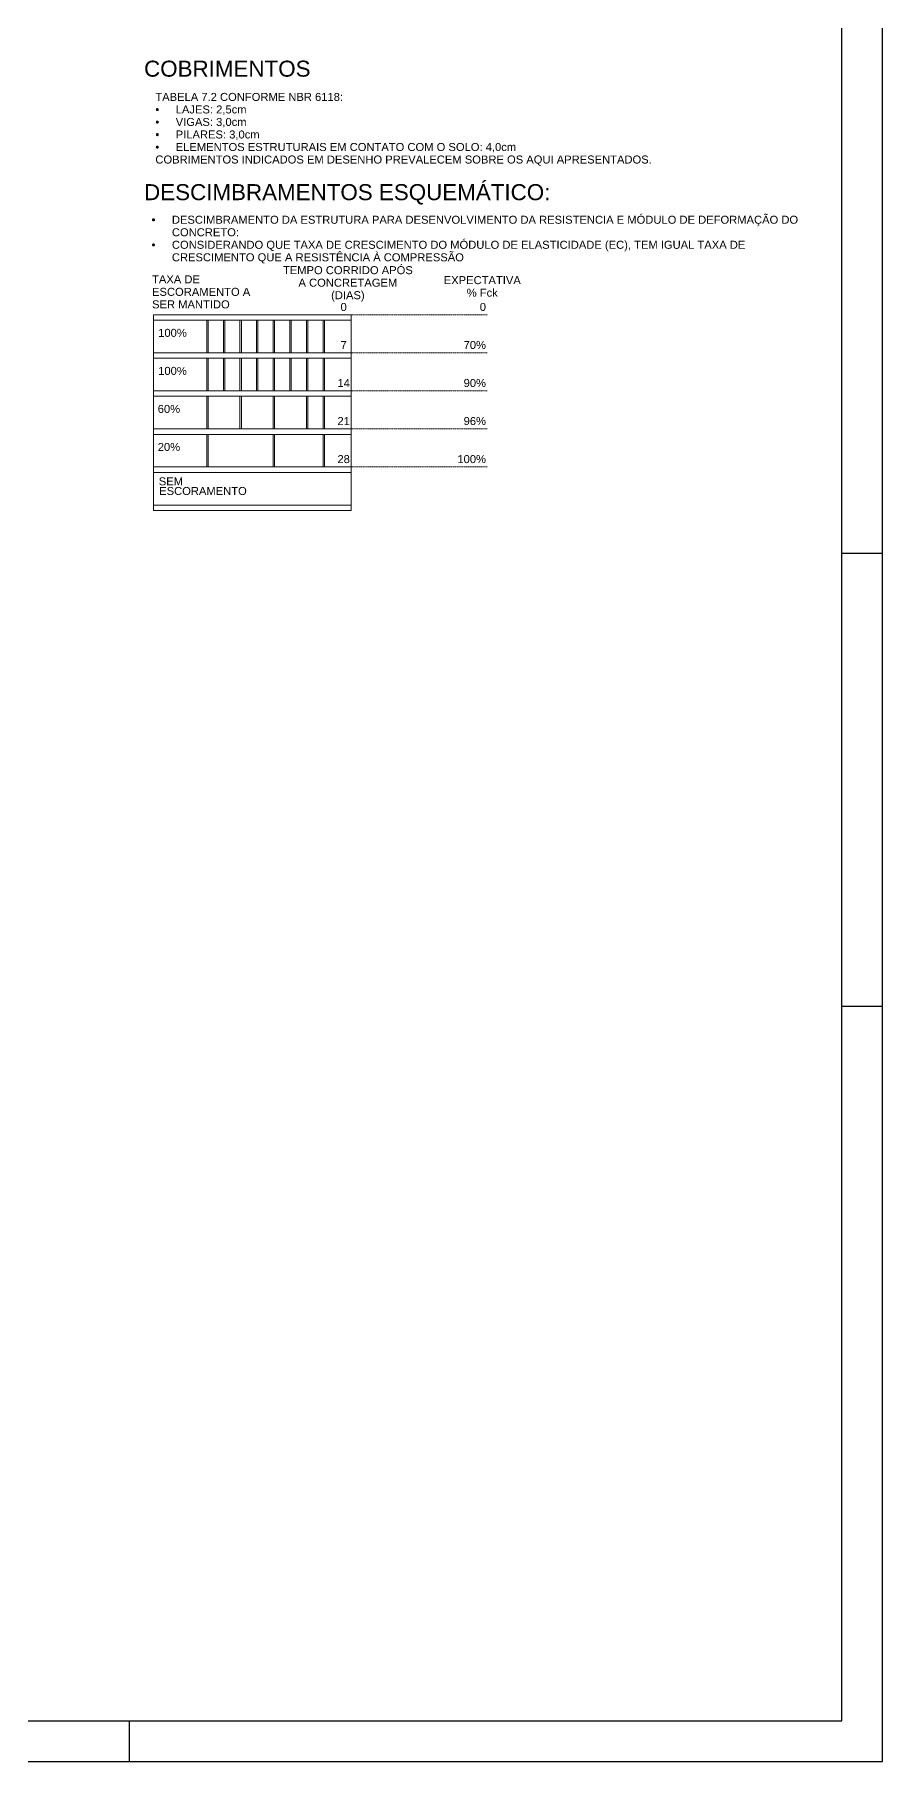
# Model space of a CAD drawing. Extents: x 37185 to 43130, y -8135 to -3930.
# Drawn here: x 42088 to 43130, y -8135 to -6013 of the extents above; entities that cross this region are included whole.
import ezdxf

# ---------------------------------------------------------------- set-up
doc = ezdxf.new("R2010")
doc.units = 0
doc.header["$MEASUREMENT"] = 0
doc.linetypes.add('Dash', pattern=[0.5, 0.3, -0.2])
doc.layers.add('95', color=7, linetype='CONTINUOUS')
for name, color, linetype, lineweight in [('WP_LINHAS 0_1PEN', 2, 'CONTINUOUS', 13), ('WP_LINHAS OCULTAS', 9, 'Dash', 13), ('WP_NOTAS', 2, 'CONTINUOUS', 9), ('WP_TÍTULO DE VISTA', 3, 'CONTINUOUS', 9)]:
    doc.layers.add(name, color=color, linetype=linetype, lineweight=lineweight)
doc.styles.add('Arial', font='arial.ttf', dxfattribs={"height": 7.5})
doc.styles.add('Arial_8', font='arial.ttf', dxfattribs={"height": 0.16875})

msp = doc.modelspace()

# ---------------------------------------------------------------- linework, layer by layer
at = {"layer": '95', "linetype": 'Continuous'}
for p, q in [((43129.54464, -8135.36956), (43129.54464, -3930.36966)), ((43079.54464, -8085.36956), (43079.54464, -3980.36966)), ((43079.54464, -6650.36951), (43129.54464, -6650.36951)), ((43079.54464, -7207.26675), (43129.54464, -7207.26675)), ((37309.54454, -8085.36956), (43079.54464, -8085.36956)), ((42204.54464, -8135.36956), (42204.54464, -8085.36956)), ((37184.54454, -8135.36956), (43129.54464, -8135.36956))]:
    msp.add_line(p, q, dxfattribs=at)
at = {"layer": 'WP_LINHAS 0_1PEN'}
for p, q in [((42233.75323, -6598.0162), (42233.75323, -6357.61709)), ((42233.75323, -6357.61709), (42476.57766, -6357.61709)), ((42233.75323, -6364.29484), (42476.57766, -6364.29484)), ((42299.25438, -6404.36136), (42299.25438, -6364.29484)), ((42300.92382, -6404.36136), (42300.92382, -6364.29484)), ((42319.70061, -6404.36136), (42319.70061, -6364.29484)), ((42321.37005, -6404.36136), (42321.37005, -6364.29484)), ((42340.14684, -6404.36136), (42340.14684, -6364.29484)), ((42341.81628, -6404.36136), (42341.81628, -6364.29484)), ((42360.59307, -6404.36136), (42360.59307, -6364.29484)), ((42362.26251, -6404.36136), (42362.26251, -6364.29484)), ((42381.0393, -6404.36136), (42381.0393, -6364.29484)), ((42382.70874, -6404.36136), (42382.70874, -6364.29484)), ((42401.48554, -6404.36136), (42401.48554, -6364.29484)), ((42403.15497, -6404.36136), (42403.15497, -6364.29484)), ((42421.93177, -6404.36136), (42421.93177, -6364.29484)), ((42423.6012, -6404.36136), (42423.6012, -6364.29484)), ((42442.378, -6404.36136), (42442.378, -6364.29484)), ((42444.04744, -6404.36136), (42444.04744, -6364.29484)), ((42476.57766, -6357.61709), (42476.57766, -6598.0162)), ((42233.75323, -6404.36136), (42476.57766, -6404.36136)), ((42233.75323, -6411.03911), (42476.57766, -6411.03911)), ((42299.25438, -6451.10563), (42299.25438, -6411.03911)), ((42300.92382, -6451.10563), (42300.92382, -6411.03911)), ((42319.70061, -6451.10563), (42319.70061, -6411.03911)), ((42321.37005, -6451.10563), (42321.37005, -6411.03911)), ((42340.14684, -6451.10563), (42340.14684, -6411.03911)), ((42341.81628, -6451.10563), (42341.81628, -6411.03911)), ((42360.59307, -6451.10563), (42360.59307, -6411.03911)), ((42362.26251, -6451.10563), (42362.26251, -6411.03911)), ((42381.0393, -6451.10563), (42381.0393, -6411.03911)), ((42382.70874, -6451.10563), (42382.70874, -6411.03911)), ((42401.48554, -6451.10563), (42401.48554, -6411.03911)), ((42403.15497, -6451.10563), (42403.15497, -6411.03911)), ((42421.93177, -6451.10563), (42421.93177, -6411.03911)), ((42423.6012, -6451.10563), (42423.6012, -6411.03911)), ((42442.378, -6451.10563), (42442.378, -6411.03911)), ((42444.04744, -6451.10563), (42444.04744, -6411.03911)), ((42233.75323, -6451.10563), (42476.57766, -6451.10563)), ((42233.75323, -6457.78338), (42476.57766, -6457.78338)), ((42299.25438, -6497.8499), (42299.25438, -6457.78338)), ((42300.92382, -6497.8499), (42300.92382, -6457.78338)), ((42340.14684, -6497.8499), (42340.14684, -6457.78338)), ((42341.81628, -6497.8499), (42341.81628, -6457.78338)), ((42381.0393, -6497.8499), (42381.0393, -6457.78338)), ((42382.70874, -6497.8499), (42382.70874, -6457.78338)), ((42421.93177, -6497.8499), (42421.93177, -6457.78338)), ((42423.6012, -6497.8499), (42423.6012, -6457.78338)), ((42442.378, -6497.8499), (42442.378, -6457.78338)), ((42444.04744, -6497.8499), (42444.04744, -6457.78338)), ((42233.75323, -6497.8499), (42476.57766, -6497.8499)), ((42233.75323, -6504.52766), (42476.57766, -6504.52766)), ((42299.25438, -6544.59417), (42299.25438, -6504.52766)), ((42300.92382, -6544.59417), (42300.92382, -6504.52766)), ((42381.0393, -6544.59417), (42381.0393, -6504.52766)), ((42382.70874, -6544.59417), (42382.70874, -6504.52766)), ((42442.378, -6544.59417), (42442.378, -6504.52766)), ((42444.04744, -6544.59417), (42444.04744, -6504.52766)), ((42233.75323, -6544.59417), (42476.57766, -6544.59417)), ((42233.75323, -6551.27193), (42476.57766, -6551.27193)), ((42233.75323, -6591.33845), (42476.57766, -6591.33845)), ((42476.57766, -6598.0162), (42233.75323, -6598.0162))]:
    msp.add_line(p, q, dxfattribs=at)
at = {"layer": 'WP_LINHAS OCULTAS'}
for p, q in [((42476.57766, -6357.61709), (42643.75323, -6357.61709)), ((42476.57766, -6404.36136), (42643.75323, -6404.36136)), ((42476.57766, -6451.10563), (42643.75323, -6451.10563)), ((42476.57766, -6497.8499), (42643.75323, -6497.8499)), ((42476.57766, -6544.59417), (42643.75323, -6544.59417))]:
    msp.add_line(p, q, dxfattribs=at)

# ---------------------------------------------------------------- texts
at = {"layer": 'WP_NOTAS', "line_spacing_factor": 0.938532, "style": 'Arial'}
for s, insert, char_height, width, attachment_point in [('TABELA 7.2 CONFORME NBR 6118:', (42236.19114, -6084.94458), 9.8353293, 269.820912, 1), ('•', (42236.19114, -6100.3292), 9.83533, 5.6288346, 1), ('LAJES: 2,5cm', (42261.19114, -6100.3292), 9.8353293, 105.4952556, 1), ('•', (42236.19114, -6115.71381), 9.83533, 5.6288346, 1), ('VIGAS: 3,0cm', (42261.19114, -6115.71381), 9.8353293, 105.4952556, 1), ('PILARES: 3,0cm', (42261.19114, -6131.09843), 9.8353293, 105.4952556, 1), ('•', (42236.19114, -6131.09843), 9.83533, 5.6288346, 1), ('•', (42236.19114, -6146.48304), 9.83533, 5.6288346, 1), ('ELEMENTOS ESTRUTURAIS EM CONTATO COM O SOLO: 4,0cm', (42261.19114, -6146.48304), 9.8353293, 493.1585444, 1), ('COBRIMENTOS INDICADOS EM DESENHO PREVALECEM SOBRE OS AQUI APRESENTADOS.', (42236.19114, -6161.86766), 9.8353293, 714.3172731, 1), ('•', (42231.49309, -6235.86778), 9.83533, 5.6288346, 1), ('DESCIMBRAMENTO DA ESTRUTURA PARA DESENVOLVIMENTO DA RESISTENCIA E MÓDULO DE DEFORMAÇÃO DO', (42256.49309, -6235.86778), 9.8353293, 900.7951175, 1), ('CONCRETO:', (42256.49309, -6251.25239), 9.835329, 96.5980654, 1), ('•', (42231.49309, -6266.63701), 9.83533, 5.6288346, 1), ('CONSIDERANDO QUE TAXA DE CRESCIMENTO DO MÓDULO DE ELASTICIDADE (EC), TEM IGUAL TAXA DE', (42256.49309, -6266.63701), 9.8353293, 825.9860894, 1), ('CRESCIMENTO QUE A RESISTÊNCIA À COMPRESSÃO', (42256.49309, -6282.02162), 9.8353293, 420.1652695, 1), ('TEMPO CORRIDO APÓS\\PA CONCRETAGEM\\P(DIAS)', (42472.71164, -6297.82929), 9.8353293, 189.72, 2), ('TAXA DE\\PESCORAMENTO A\\PSER MANTIDO', (42232.1328, -6309.08516), 9.8353293, 143.4, 1), ('EXPECTATIVA\\P% Fck', (42637.83843, -6310.12237), 9.8353293, 112.68, 2), (' 0', (42459.88328, -6343.03008), 9.835329, 13.68, 1), ('0', (42642.40585, -6343.03008), 9.83533, 9.12, 3), ('100%', (42239.64469, -6374.85507), 9.835329, 41.88, 1), (' 7', (42459.88328, -6389.77435), 9.835329, 13.68, 1), ('70%', (42642.40585, -6389.77435), 9.835329, 32.76, 3), ('100%', (42239.64469, -6421.59934), 9.835329, 41.88, 1), ('14', (42459.88328, -6436.51863), 9.835329, 18.24, 1), ('90%', (42642.40585, -6436.51862), 9.835329, 32.76, 3), ('60%', (42239.10585, -6468.34361), 9.835329, 32.76, 1), ('21', (42459.88328, -6483.2629), 9.835329, 18.24, 1), ('96%', (42642.40585, -6483.2629), 9.835329, 32.76, 3), ('20%', (42239.10585, -6515.08789), 9.835329, 32.76, 1), ('28', (42459.88328, -6530.00717), 9.835329, 18.24, 1), ('100%', (42642.40585, -6530.00717), 9.835329, 41.88, 3), ('SEM', (42240.36815, -6557.33948), 9.835329, 35.4, 1), ('ESCORAMENTO', (42240.87242, -6569.20642), 9.8353293, 127.92, 1)]:
    msp.add_mtext(s, dxfattribs=dict(at, insert=insert, char_height=char_height, width=width, attachment_point=attachment_point))
at = {"layer": 'WP_TÍTULO DE VISTA', "char_height": 19.6706587, "attachment_point": 1, "line_spacing_factor": 0.938532, "style": 'Arial_8'}
for s, insert, width in [('COBRIMENTOS', (42222.30159, -6045.29348), 381.0699908), ('DESCIMBRAMENTOS ESQUEMÁTICO:', (42222.30159, -6197.06593), 838.2356894)]:
    msp.add_mtext(s, dxfattribs=dict(at, insert=insert, width=width))

doc.saveas('drawing.dxf')
